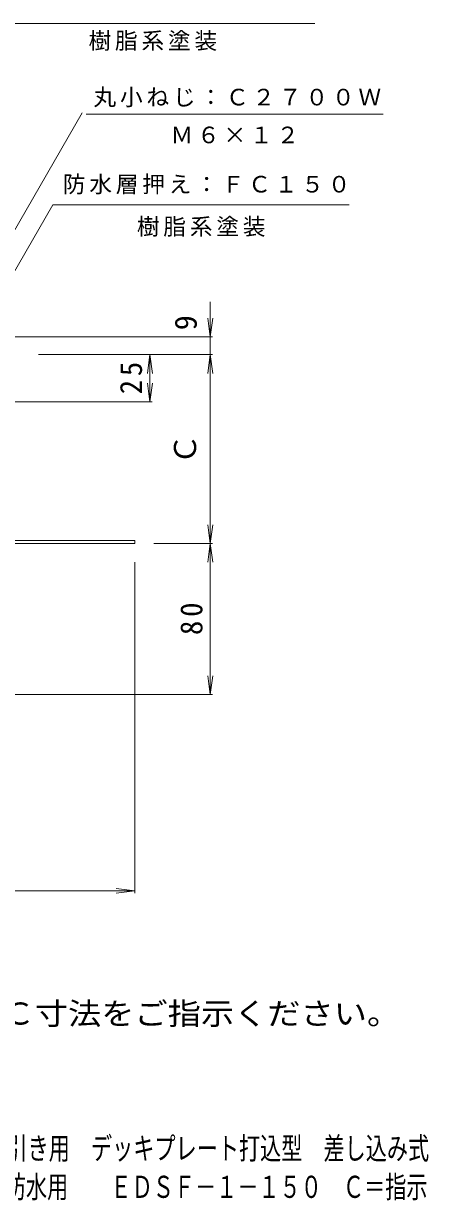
# Model space of a CAD drawing. Units: millimetres, scale not verified. Extents: x -336 to 305, y -464 to 514.
# Drawn here: x 90 to 305, y -464 to 160 of the extents above; entities that cross this region are included whole.
import ezdxf
from ezdxf.enums import TextEntityAlignment as Align

# ---------------------------------------------------------------- set-up
doc = ezdxf.new("R2010")
doc.units = ezdxf.units.MM
doc.header["$LTSCALE"] = 4
for name, color, linetype, lineweight in [('0-4_その他', 7, 'Continuous', 9), ('0-5_寸法', 7, 'Continuous', 9), ('0-B', 2, 'Continuous', 9)]:
    doc.layers.add(name, color=color, linetype=linetype, lineweight=lineweight)
doc.layers.add('F-4_F-4ﾚｲﾔ', color=6, linetype='Continuous')
doc.layers.add('F-5_F-5ﾚｲﾔ', color=2, linetype='Continuous')
doc.styles.add('ＭＳ ゴシック', font='')
doc.styles.get('ＭＳ ゴシック').set_extended_font_data('MS Gothic')

msp = doc.modelspace()

# ---------------------------------------------------------------- linework, layer by layer
at = {"layer": '0-4_その他'}
for p, q in [((189.351, 12.301), (189.351, -15.712)), ((189.351, -6.355), (188.046, 3.559)), ((189.351, -6.355), (190.657, 3.559)), ((190.551, -6.355), (14.701, -6.355)), ((98.351, -15.712), (190.551, -15.712)), ((157.351, -15.712), (156.046, -25.626)), ((157.351, -40.712), (157.351, -15.712)), ((157.351, -15.712), (158.657, -25.626)), ((189.351, -15.712), (188.046, -25.626)), ((189.351, -15.712), (188.046, -25.626)), ((189.351, -195.712), (189.351, -15.712)), ((189.351, -15.712), (190.657, -25.626)), ((189.351, -15.712), (190.657, -25.626)), ((157.351, -40.712), (156.046, -30.797)), ((157.351, -40.712), (158.657, -30.797)), ((54.351, -40.712), (158.551, -40.712)), ((189.351, -115.712), (188.046, -105.797)), ((189.351, -115.712), (190.657, -105.797)), ((159.351, -115.712), (190.551, -115.712)), ((189.351, -115.712), (188.046, -125.626)), ((189.351, -115.712), (190.657, -125.626)), ((149.351, -125.712), (149.351, -300.912)), ((189.351, -195.712), (188.046, -185.797)), ((189.351, -195.712), (190.657, -185.797)), ((61.351, -195.712), (190.551, -195.712)), ((149.351, -299.712), (139.437, -298.406)), ((-250.649, -299.712), (149.351, -299.712)), ((149.351, -299.712), (139.437, -301.017))]:
    msp.add_line(p, q, dxfattribs=at)
at = {"layer": '0-5_寸法'}
for p, q in [((72.846, 159.645), (244.772, 159.645)), ((52.851, -6.455), (121.463, 112.384)), ((123.577, 111.645), (281.007, 111.645)), ((62.851, -10.855), (105.864, 63.645)), ((105.864, 63.645), (263.009, 63.645))]:
    msp.add_line(p, q, dxfattribs=at)
at = {"layer": '0-B'}
for p, q in [((149.351, -114.112), (43.351, -114.112)), ((149.351, -115.712), (44.951, -115.712)), ((149.351, -114.112), (149.351, -115.712))]:
    msp.add_line(p, q, dxfattribs=at)

# ---------------------------------------------------------------- texts
at = {"layer": '0-4_その他', "color": 2, "style": 'ＭＳ ゴシック'}
for s, p in [('9', (185.684, -2.8)), ('Ｃ', (185.351, -73.88))]:
    msp.add_text(s, height=11.73, rotation=90, dxfattribs=at).set_placement(p, align=Align.BOTTOM_LEFT)
at = {"layer": '0-4_その他', "color": 2, "char_height": 11.73, "attachment_point": 7, "rotation": 90, "style": 'ＭＳ ゴシック'}
for s, insert in [('\\T1.27;\\W0.95;25', (153.351, -36.712)), ('\\T1.27;\\W0.95;80', (185.351, -164.212))]:
    msp.add_mtext(s, dxfattribs=dict(at, insert=insert))
at = {"layer": '0-5_寸法', "char_height": 8.798, "attachment_point": 7, "style": 'ＭＳ ゴシック'}
for s, insert in [('\\T1.17;樹脂系塗装', (124.809, 145.155)), ('\\T1.17;丸小ねじ：Ｃ２７００Ｗ', (127.452, 115.292)), ('\\T1.17;Ｍ６×１２', (168.292, 96.094)), ('\\T1.17;防水層押え：ＦＣ１５０', (111.192, 69.178)), ('\\T1.17;樹脂系塗装', (150.437, 46.72))]:
    msp.add_mtext(s, dxfattribs=dict(at, insert=insert))
at = {"layer": 'F-4_F-4ﾚｲﾔ', "style": 'ＭＳ ゴシック', "width": 0.7}
for s, p in [('鋳鉄製ルーフドレン\u3000たて引き用\u3000デッキプレート打込型\u3000差し込み式', (-53.063, -445.453)), ('アスファルト・シート防水用\u3000\u3000ＥＤＳＦ－１－１５０\u3000Ｃ＝指示', (-31.549, -465.84))]:
    msp.add_text(s, height=11.73, dxfattribs=at).set_placement(p, align=Align.BOTTOM_LEFT)
at = {"layer": 'F-5_F-5ﾚｲﾔ', "style": 'ＭＳ ゴシック', "width": 1.1}
msp.add_text('※ご注文の際はＣ寸法をご指示ください。', height=11.73, dxfattribs=at).set_placement((-44.434, -374.077), align=Align.BOTTOM_LEFT)

doc.saveas('drawing.dxf')
